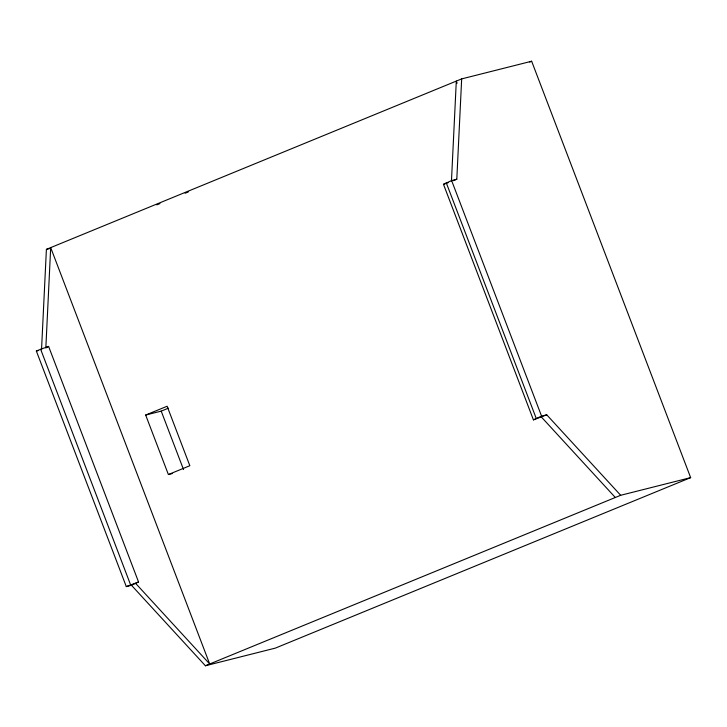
<?xml version="1.0" encoding="UTF-8"?>
<svg xmlns="http://www.w3.org/2000/svg" width="727" height="727" viewBox="0 0 727 727"><rect width="100%" height="100%" fill="white"/><g stroke="black" fill="none" stroke-linecap="round" stroke-linejoin="round"><path stroke-width="1.09" d="M41.53 349.723L46.401 249.37L461.672 78.898L531.646 61.241L690.65 477.63L275.379 648.102L205.405 665.759L131.487 585.28L126.298 586.589L36.35 351.032L40.639 349.269L48.6 346.415L138.548 581.973L131.487 585.28M451.44 181.459L456.302 81.106L457.11 83.223M453.23 180.723L456.801 179.26L461.672 78.898M48.6 346.415L45.828 347.969L50.69 247.607L209.694 663.996L135.776 583.527M690.65 477.63L620.676 495.287L546.749 414.817L533.427 419.87L443.479 184.313L451.621 180.569L456.801 179.26M533.427 419.87L541.57 416.126L546.749 414.817M156.814 204.869L159.958 203.569M185.167 193.228L188.32 191.928M529.692 62.04L531.646 61.241M145.664 415.044L167.128 406.239L189.838 465.725L168.382 474.531L145.664 415.044L161.212 411.128L168.364 408.183M126.298 586.589L138.548 581.973M205.405 665.759L620.676 495.287M443.479 184.313L448.45 182.532M46.401 249.37L49.681 248.543M36.35 351.032L38.422 350.514M169.418 474.268L172.526 473.486M541.388 417.016L615.306 497.495M451.621 180.569L541.57 416.126M446.251 182.768L536.208 418.325M161.212 411.128L183.531 469.56M40.639 349.269L130.596 584.835"/></g></svg>
